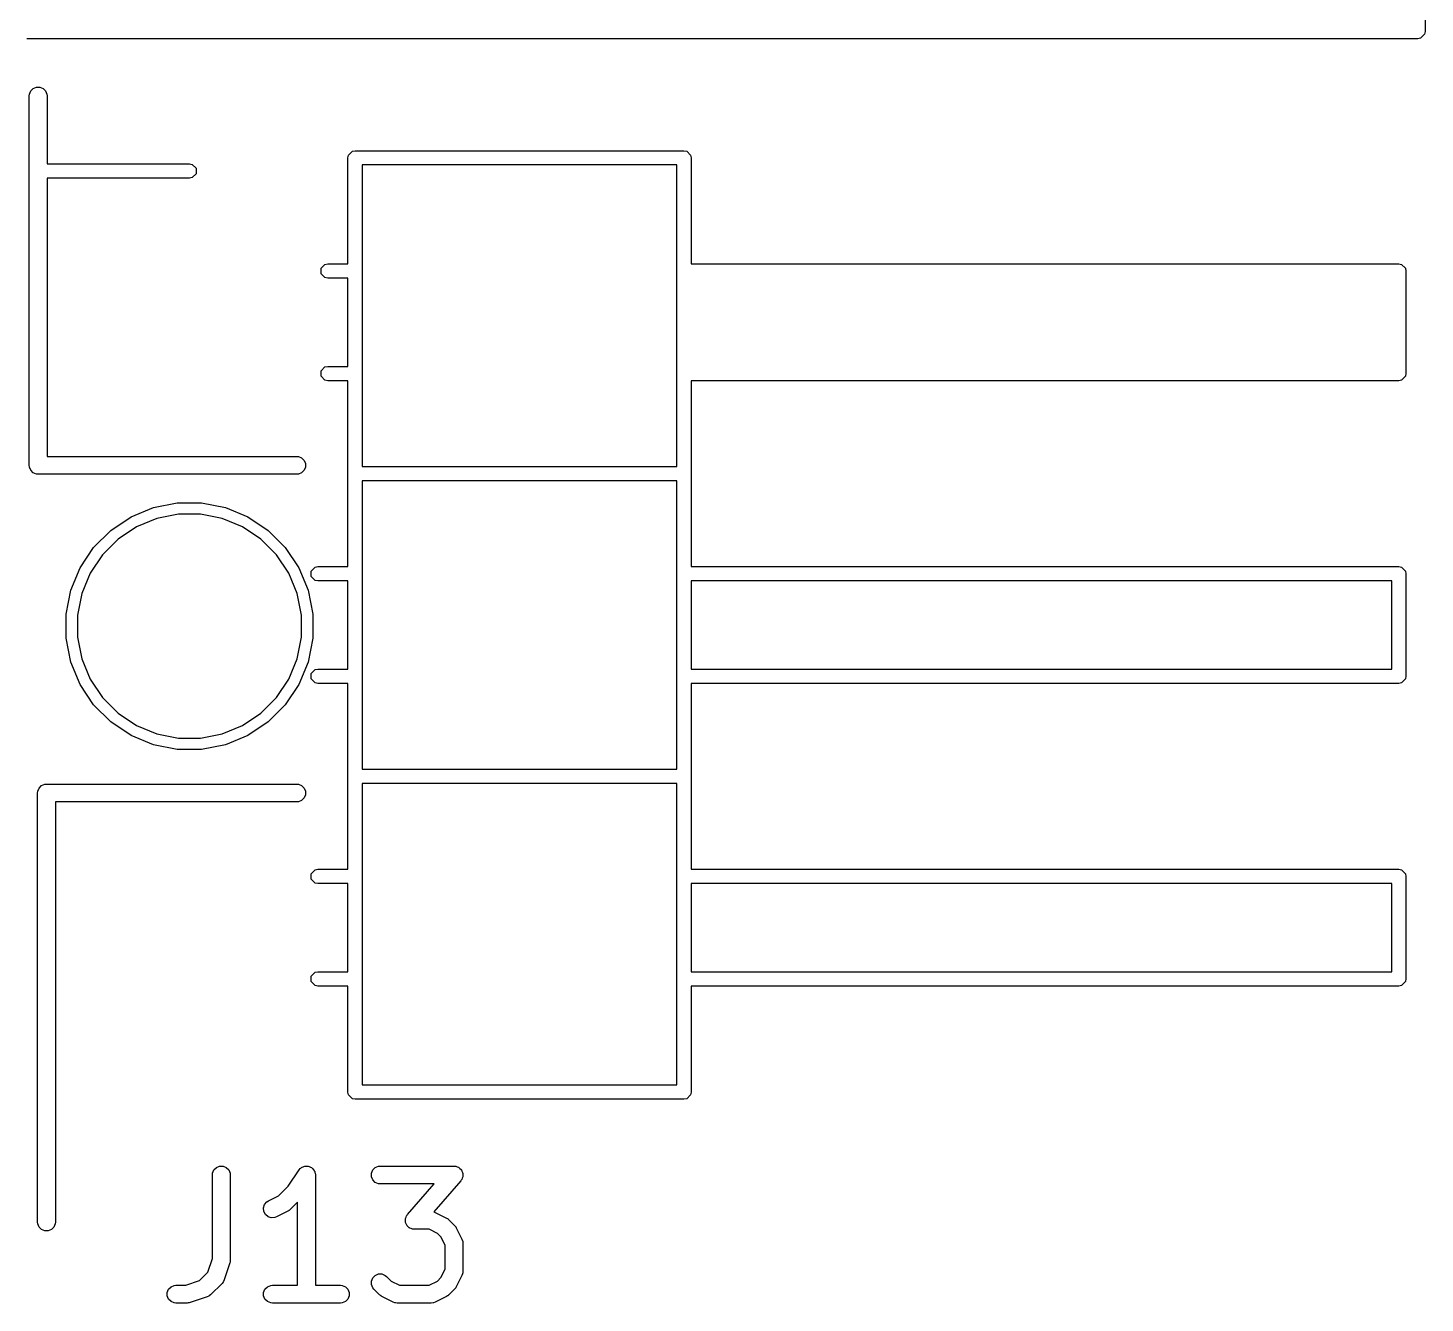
# Model space of a CAD drawing. Extents: x 34.8 to 94.5, y -157.8 to -74.1.
# Drawn here: x 82.64 to 94.37, y -135.23 to -124.53 of the extents above; entities that cross this region are included whole.
import ezdxf

# ---------------------------------------------------------------- set-up
doc = ezdxf.new("R2010")
doc.units = 0
doc.layers.add('BLACK', color=7, linetype='CONTINUOUS')

msp = doc.modelspace()

# ---------------------------------------------------------------- linework, layer by layer
at = {"layer": 'BLACK', "linetype": 'CONTINUOUS'}
for p, q in [((94.37, -119.5), (94.37, -124.56)), ((94.31, -124.62), (82.634027, -124.62)), ((94.332961, -124.615433), (94.31, -124.62)), ((94.365433, -124.582961), (94.332961, -124.615433)), ((94.37, -124.56), (94.365433, -124.582961)), ((82.655, -125.1), (82.656441, -125.085368)), ((82.655, -128.2), (82.655, -125.1)), ((82.656441, -125.085368), (82.66764, -125.058332)), ((82.66764, -125.058332), (82.688332, -125.03764)), ((82.688332, -125.03764), (82.715368, -125.026441)), ((82.715368, -125.026441), (82.744632, -125.026441)), ((82.744632, -125.026441), (82.771668, -125.03764)), ((82.771668, -125.03764), (82.79236, -125.058332)), ((82.79236, -125.058332), (82.803559, -125.085368)), ((82.803559, -125.085368), (82.805, -125.1)), ((82.805, -125.1), (82.805, -125.67)), ((85.334567, -125.597039), (85.367039, -125.564567)), ((85.367039, -125.564567), (85.39, -125.56)), ((85.39, -125.56), (88.15, -125.56)), ((88.15, -125.56), (88.172961, -125.564567)), ((88.172961, -125.564567), (88.205433, -125.597039)), ((82.805, -125.67), (84, -125.67)), ((84, -125.67), (84.022961, -125.674567)), ((84.022961, -125.674567), (84.055433, -125.707039)), ((85.33, -125.62), (85.334567, -125.597039)), ((85.33, -126.51), (85.33, -125.62)), ((85.45, -125.68), (85.45, -128.21)), ((88.09, -125.68), (85.45, -125.68)), ((88.09, -128.21), (88.09, -125.68)), ((88.205433, -125.597039), (88.21, -125.62)), ((88.21, -125.62), (88.21, -126.51)), ((84, -125.79), (82.805, -125.79)), ((82.805, -125.79), (82.805, -128.125)), ((84.022961, -125.785433), (84, -125.79)), ((84.055433, -125.752961), (84.022961, -125.785433)), ((84.055433, -125.707039), (84.055433, -125.752961)), ((85.104567, -126.547039), (85.137039, -126.514567)), ((85.137039, -126.514567), (85.16, -126.51)), ((85.16, -126.51), (85.33, -126.51)), ((88.21, -126.51), (94.15, -126.51)), ((94.15, -126.51), (94.172961, -126.514567)), ((94.172961, -126.514567), (94.205433, -126.547039)), ((85.104567, -126.592961), (85.104567, -126.547039)), ((85.137039, -126.625433), (85.104567, -126.592961)), ((85.16, -126.63), (85.137039, -126.625433)), ((85.33, -126.63), (85.16, -126.63)), ((85.33, -127.37), (85.33, -126.63)), ((94.205433, -126.547039), (94.21, -126.57)), ((94.21, -126.57), (94.21, -127.43)), ((85.104567, -127.407039), (85.137039, -127.374567)), ((85.104567, -127.452961), (85.104567, -127.407039)), ((85.137039, -127.485433), (85.104567, -127.452961)), ((85.137039, -127.374567), (85.16, -127.37)), ((85.16, -127.37), (85.33, -127.37)), ((94.205433, -127.452961), (94.172961, -127.485433)), ((94.21, -127.43), (94.205433, -127.452961)), ((85.16, -127.49), (85.137039, -127.485433)), ((85.33, -127.49), (85.16, -127.49)), ((85.33, -129.05), (85.33, -127.49)), ((94.15, -127.49), (88.21, -127.49)), ((88.21, -127.49), (88.21, -129.05)), ((94.172961, -127.485433), (94.15, -127.49)), ((82.805, -128.125), (84.9, -128.125)), ((84.9, -128.125), (84.914632, -128.126441)), ((84.914632, -128.126441), (84.941668, -128.13764)), ((84.941668, -128.13764), (84.96236, -128.158332)), ((84.96236, -128.158332), (84.973559, -128.185368)), ((82.656441, -128.214632), (82.655, -128.2)), ((82.66764, -128.241668), (82.656441, -128.214632)), ((82.688332, -128.26236), (82.66764, -128.241668)), ((82.715368, -128.273559), (82.688332, -128.26236)), ((82.73, -128.275), (82.715368, -128.273559)), ((84.9, -128.275), (82.73, -128.275)), ((84.914632, -128.273559), (84.9, -128.275)), ((84.941668, -128.26236), (84.914632, -128.273559)), ((84.96236, -128.241668), (84.941668, -128.26236)), ((84.973559, -128.214632), (84.96236, -128.241668)), ((84.973559, -128.185368), (84.973559, -128.214632)), ((85.45, -128.21), (88.09, -128.21)), ((85.45, -128.33), (85.45, -130.75)), ((88.09, -128.33), (85.45, -128.33)), ((88.09, -130.75), (88.09, -128.33)), ((83.509771, -128.632847), (83.698119, -128.554831)), ((83.698119, -128.554831), (83.898067, -128.515059)), ((83.907423, -128.610051), (83.725827, -128.646173)), ((83.898067, -128.515059), (84.101933, -128.515059)), ((84.092577, -128.610051), (83.907423, -128.610051)), ((84.274173, -128.646173), (84.092577, -128.610051)), ((84.101933, -128.515059), (84.301881, -128.554831)), ((84.301881, -128.554831), (84.490229, -128.632847)), ((83.340263, -128.746109), (83.509771, -128.632847)), ((83.554767, -128.717028), (83.400817, -128.819894)), ((83.725827, -128.646173), (83.554767, -128.717028)), ((84.445233, -128.717028), (84.274173, -128.646173)), ((84.599183, -128.819894), (84.445233, -128.717028)), ((84.490229, -128.632847), (84.659737, -128.746109)), ((83.196109, -128.890263), (83.340263, -128.746109)), ((83.400817, -128.819894), (83.269894, -128.950817)), ((84.730106, -128.950817), (84.599183, -128.819894)), ((84.659737, -128.746109), (84.803891, -128.890263)), ((83.082847, -129.059771), (83.196109, -128.890263)), ((83.269894, -128.950817), (83.167028, -129.104767)), ((84.832972, -129.104767), (84.730106, -128.950817)), ((84.803891, -128.890263), (84.917153, -129.059771)), ((83.004831, -129.248119), (83.082847, -129.059771)), ((84.917153, -129.059771), (84.995169, -129.248119)), ((85.021925, -129.087039), (85.054397, -129.054567)), ((85.021925, -129.132961), (85.021925, -129.087039)), ((85.054397, -129.054567), (85.077358, -129.05)), ((85.077358, -129.05), (85.33, -129.05)), ((88.21, -129.05), (94.15, -129.05)), ((94.15, -129.05), (94.172961, -129.054567)), ((94.172961, -129.054567), (94.205433, -129.087039)), ((94.205433, -129.087039), (94.21, -129.11)), ((83.167028, -129.104767), (83.096173, -129.275827)), ((84.903827, -129.275827), (84.832972, -129.104767)), ((85.054397, -129.165433), (85.021925, -129.132961)), ((85.077358, -129.17), (85.054397, -129.165433)), ((85.33, -129.17), (85.077358, -129.17)), ((85.33, -129.91), (85.33, -129.17)), ((88.21, -129.17), (88.21, -129.91)), ((94.09, -129.17), (88.21, -129.17)), ((94.09, -129.91), (94.09, -129.17)), ((94.21, -129.11), (94.21, -129.97)), ((82.965059, -129.448067), (83.004831, -129.248119)), ((83.096173, -129.275827), (83.060051, -129.457423)), ((84.939949, -129.457423), (84.903827, -129.275827)), ((84.995169, -129.248119), (85.034941, -129.448067)), ((82.965059, -129.457423), (82.965059, -129.448067)), ((85.034941, -129.448067), (85.034941, -129.651933)), ((82.965059, -129.651933), (82.965059, -129.457423)), ((83.060051, -129.457423), (83.060051, -129.642577)), ((84.939949, -129.642577), (84.939949, -129.457423)), ((83.004831, -129.851881), (82.965059, -129.651933)), ((83.060051, -129.642577), (83.096173, -129.824173)), ((84.903827, -129.824173), (84.939949, -129.642577)), ((85.034941, -129.651933), (84.995169, -129.851881)), ((83.082847, -130.040229), (83.004831, -129.851881)), ((83.096173, -129.824173), (83.167028, -129.995233)), ((84.832972, -129.995233), (84.903827, -129.824173)), ((84.995169, -129.851881), (84.917153, -130.040229)), ((85.021925, -129.947039), (85.054397, -129.914567)), ((85.054397, -129.914567), (85.077358, -129.91)), ((85.077358, -129.91), (85.33, -129.91)), ((88.21, -129.91), (94.09, -129.91)), ((83.167028, -129.995233), (83.269894, -130.149183)), ((84.730106, -130.149183), (84.832972, -129.995233)), ((85.021925, -129.992961), (85.021925, -129.947039)), ((85.054397, -130.025433), (85.021925, -129.992961)), ((85.077358, -130.03), (85.054397, -130.025433)), ((85.33, -130.03), (85.077358, -130.03)), ((85.33, -131.59), (85.33, -130.03)), ((94.15, -130.03), (88.21, -130.03)), ((88.21, -130.03), (88.21, -131.59)), ((94.172961, -130.025433), (94.15, -130.03)), ((94.205433, -129.992961), (94.172961, -130.025433)), ((94.21, -129.97), (94.205433, -129.992961)), ((83.196109, -130.209737), (83.082847, -130.040229)), ((83.269894, -130.149183), (83.400817, -130.280106)), ((84.599183, -130.280106), (84.730106, -130.149183)), ((84.917153, -130.040229), (84.803891, -130.209737)), ((83.340263, -130.353891), (83.196109, -130.209737)), ((84.803891, -130.209737), (84.659737, -130.353891)), ((83.509771, -130.467153), (83.340263, -130.353891)), ((83.400817, -130.280106), (83.554767, -130.382972)), ((83.554767, -130.382972), (83.725827, -130.453827)), ((84.274173, -130.453827), (84.445233, -130.382972)), ((84.445233, -130.382972), (84.599183, -130.280106)), ((84.659737, -130.353891), (84.490229, -130.467153)), ((83.698119, -130.545169), (83.509771, -130.467153)), ((83.725827, -130.453827), (83.907423, -130.489949)), ((83.907423, -130.489949), (84.092577, -130.489949)), ((84.092577, -130.489949), (84.274173, -130.453827)), ((84.490229, -130.467153), (84.301881, -130.545169)), ((83.898067, -130.584941), (83.698119, -130.545169)), ((84.101933, -130.584941), (83.898067, -130.584941)), ((84.301881, -130.545169), (84.101933, -130.584941)), ((85.45, -130.75), (88.09, -130.75)), ((82.725, -130.95), (82.726441, -130.935368)), ((82.725, -134.55), (82.725, -130.95)), ((82.726441, -130.935368), (82.73764, -130.908332)), ((82.73764, -130.908332), (82.758332, -130.88764)), ((82.758332, -130.88764), (82.785368, -130.876441)), ((82.785368, -130.876441), (82.8, -130.875)), ((82.8, -130.875), (84.9, -130.875)), ((84.9, -130.875), (84.914632, -130.876441)), ((84.914632, -130.876441), (84.941668, -130.88764)), ((84.941668, -130.88764), (84.96236, -130.908332)), ((84.96236, -130.908332), (84.973559, -130.935368)), ((84.973559, -130.964632), (84.96236, -130.991668)), ((84.973559, -130.935368), (84.973559, -130.964632)), ((85.45, -130.87), (85.45, -133.4)), ((88.09, -130.87), (85.45, -130.87)), ((88.09, -133.4), (88.09, -130.87)), ((84.9, -131.025), (82.875, -131.025)), ((82.875, -131.025), (82.875, -134.55)), ((84.914632, -131.023559), (84.9, -131.025)), ((84.941668, -131.01236), (84.914632, -131.023559)), ((84.96236, -130.991668), (84.941668, -131.01236)), ((85.021925, -131.627039), (85.054397, -131.594567)), ((85.021925, -131.672961), (85.021925, -131.627039)), ((85.054397, -131.705433), (85.021925, -131.672961)), ((85.054397, -131.594567), (85.077358, -131.59)), ((85.077358, -131.59), (85.33, -131.59)), ((88.21, -131.59), (94.15, -131.59)), ((94.15, -131.59), (94.172961, -131.594567)), ((94.172961, -131.594567), (94.205433, -131.627039)), ((94.205433, -131.627039), (94.21, -131.65)), ((94.21, -131.65), (94.21, -132.51)), ((85.077358, -131.71), (85.054397, -131.705433)), ((85.33, -131.71), (85.077358, -131.71)), ((85.33, -132.45), (85.33, -131.71)), ((88.21, -131.71), (88.21, -132.45)), ((94.09, -131.71), (88.21, -131.71)), ((94.09, -132.45), (94.09, -131.71)), ((85.021925, -132.487039), (85.054397, -132.454567)), ((85.021925, -132.532961), (85.021925, -132.487039)), ((85.054397, -132.454567), (85.077358, -132.45)), ((85.077358, -132.45), (85.33, -132.45)), ((88.21, -132.45), (94.09, -132.45)), ((85.054397, -132.565433), (85.021925, -132.532961)), ((85.077358, -132.57), (85.054397, -132.565433)), ((85.33, -132.57), (85.077358, -132.57)), ((85.33, -133.46), (85.33, -132.57)), ((94.15, -132.57), (88.21, -132.57)), ((88.21, -132.57), (88.21, -133.46)), ((94.172961, -132.565433), (94.15, -132.57)), ((94.205433, -132.532961), (94.172961, -132.565433)), ((94.21, -132.51), (94.205433, -132.532961)), ((85.45, -133.4), (88.09, -133.4)), ((85.334567, -133.482961), (85.33, -133.46)), ((85.367039, -133.515433), (85.334567, -133.482961)), ((85.39, -133.52), (85.367039, -133.515433)), ((88.15, -133.52), (85.39, -133.52)), ((88.172961, -133.515433), (88.15, -133.52)), ((88.205433, -133.482961), (88.172961, -133.515433)), ((88.21, -133.46), (88.205433, -133.482961)), ((84.194275, -134.140187), (84.205474, -134.113151)), ((84.205474, -134.113151), (84.226166, -134.092459)), ((84.226166, -134.092459), (84.253202, -134.08126)), ((84.253202, -134.08126), (84.282466, -134.08126)), ((84.282466, -134.08126), (84.309502, -134.092459)), ((84.309502, -134.092459), (84.330194, -134.113151)), ((84.330194, -134.113151), (84.341393, -134.140187)), ((84.828596, -134.249896), (84.919716, -134.113216)), ((84.919716, -134.113216), (84.91975, -134.113173)), ((84.91975, -134.113173), (84.91976, -134.113151)), ((84.91976, -134.113151), (84.919811, -134.113099)), ((84.919811, -134.113099), (84.929032, -134.101841)), ((84.929032, -134.101841), (84.935201, -134.097709)), ((84.935201, -134.097709), (84.940452, -134.092459)), ((84.940452, -134.092459), (84.947241, -134.089646)), ((84.947241, -134.089646), (84.953347, -134.085558)), ((84.953347, -134.085558), (84.960627, -134.084101)), ((84.960627, -134.084101), (84.967488, -134.08126)), ((84.967488, -134.08126), (84.974836, -134.08126)), ((84.974836, -134.08126), (84.982041, -134.079819)), ((84.982041, -134.079819), (84.989325, -134.08126)), ((84.989325, -134.08126), (84.996752, -134.08126)), ((84.996752, -134.08126), (85.00354, -134.084072)), ((85.00354, -134.084072), (85.010749, -134.085498)), ((85.010749, -134.085498), (85.016928, -134.089617)), ((85.016928, -134.089617), (85.023788, -134.092459)), ((85.023788, -134.092459), (85.028981, -134.097652)), ((85.028981, -134.097652), (85.035098, -134.10173)), ((85.035098, -134.10173), (85.039231, -134.107902)), ((85.039231, -134.107902), (85.04448, -134.113151)), ((85.04448, -134.113151), (85.047291, -134.119938)), ((85.047291, -134.119938), (85.051381, -134.126045)), ((85.051381, -134.126045), (85.052837, -134.133326)), ((85.052837, -134.133326), (85.055679, -134.140187)), ((85.527609, -134.140187), (85.538808, -134.113151)), ((85.538808, -134.113151), (85.5595, -134.092459)), ((85.5595, -134.092459), (85.586536, -134.08126)), ((85.586536, -134.08126), (85.601168, -134.079819)), ((85.601168, -134.079819), (86.220215, -134.079819)), ((86.220215, -134.079819), (86.227953, -134.080581)), ((86.227953, -134.080581), (86.229921, -134.08045)), ((86.229921, -134.08045), (86.231276, -134.080908)), ((86.231276, -134.080908), (86.234847, -134.08126)), ((86.234847, -134.08126), (86.246104, -134.085923)), ((86.246104, -134.085923), (86.257642, -134.089825)), ((86.257642, -134.089825), (86.259546, -134.09149)), ((86.259546, -134.09149), (86.261883, -134.092459)), ((86.261883, -134.092459), (86.270493, -134.101069)), ((86.270493, -134.101069), (86.279666, -134.109095)), ((86.279666, -134.109095), (86.280788, -134.111364)), ((86.280788, -134.111364), (86.282575, -134.113151)), ((86.282575, -134.113151), (86.287235, -134.124401)), ((86.287235, -134.124401), (86.292638, -134.135327)), ((86.292638, -134.135327), (86.292806, -134.13785)), ((86.292806, -134.13785), (86.293774, -134.140187)), ((84.192834, -134.154819), (84.194275, -134.140187)), ((84.192834, -134.856934), (84.192834, -134.154819)), ((84.341393, -134.140187), (84.342834, -134.154819)), ((84.342834, -134.154819), (84.342834, -134.869104)), ((84.747217, -134.331275), (84.828596, -134.249896)), ((85.055679, -134.140187), (85.057104, -134.154663)), ((85.057104, -134.154663), (85.05712, -134.15474)), ((85.05712, -134.15474), (85.057114, -134.154766)), ((85.057114, -134.154766), (85.05712, -134.154819)), ((85.05712, -134.154819), (85.05712, -135.079819)), ((85.527609, -134.169451), (85.527609, -134.140187)), ((85.538808, -134.196487), (85.527609, -134.169451)), ((85.5595, -134.217179), (85.538808, -134.196487)), ((85.586536, -134.228378), (85.5595, -134.217179)), ((85.601168, -134.229819), (85.586536, -134.228378)), ((86.054933, -134.229819), (85.601168, -134.229819)), ((85.830439, -134.486383), (86.054933, -134.229819)), ((86.276658, -134.204207), (86.049762, -134.463516)), ((86.281179, -134.197882), (86.276658, -134.204207)), ((86.282575, -134.196487), (86.281179, -134.197882)), ((86.283123, -134.195163), (86.282575, -134.196487)), ((86.285209, -134.192246), (86.283123, -134.195163)), ((86.28911, -134.180708), (86.285209, -134.192246)), ((86.293774, -134.169451), (86.28911, -134.180708)), ((86.293774, -134.140187), (86.293774, -134.152371)), ((86.293774, -134.152371), (86.294584, -134.164525)), ((86.294584, -134.164525), (86.293774, -134.16692)), ((86.293774, -134.16692), (86.293774, -134.169451)), ((84.650422, -134.381283), (84.662865, -134.373451)), ((84.662865, -134.373451), (84.747217, -134.331275)), ((84.621995, -134.431152), (84.631249, -134.403391)), ((84.624069, -134.460342), (84.621995, -134.431152)), ((84.637156, -134.486517), (84.624069, -134.460342)), ((84.631249, -134.403391), (84.650422, -134.381283)), ((84.659264, -134.50569), (84.637156, -134.486517)), ((84.825185, -134.459996), (84.729947, -134.507615)), ((84.831484, -134.456031), (84.825185, -134.459996)), ((84.833312, -134.455274), (84.831484, -134.456031)), ((84.835368, -134.453585), (84.833312, -134.455274)), ((84.837628, -134.452164), (84.835368, -134.453585)), ((84.838927, -134.450665), (84.837628, -134.452164)), ((84.844677, -134.445947), (84.838927, -134.450665)), ((84.90712, -134.383504), (84.844677, -134.445947)), ((84.90712, -135.079819), (84.90712, -134.383504)), ((85.825917, -134.492707), (85.830439, -134.486383)), ((86.049762, -134.463516), (86.06328, -134.468689)), ((86.06328, -134.468689), (86.158518, -134.516308)), ((82.726441, -134.564632), (82.725, -134.55)), ((82.73764, -134.591668), (82.726441, -134.564632)), ((82.758332, -134.61236), (82.73764, -134.591668)), ((82.86236, -134.591668), (82.841668, -134.61236)), ((82.873559, -134.564632), (82.86236, -134.591668)), ((82.875, -134.55), (82.873559, -134.564632)), ((84.687025, -134.514944), (84.659264, -134.50569)), ((84.716215, -134.51287), (84.687025, -134.514944)), ((84.729947, -134.507615), (84.716215, -134.51287)), ((85.812513, -134.526065), (85.813323, -134.523669)), ((85.813323, -134.538218), (85.812513, -134.526065)), ((85.813323, -134.521139), (85.817986, -134.509881)), ((85.813323, -134.523669), (85.813323, -134.521139)), ((85.813323, -134.550403), (85.813323, -134.538218)), ((85.81429, -134.552739), (85.813323, -134.550403)), ((85.814459, -134.555263), (85.81429, -134.552739)), ((85.819861, -134.566188), (85.814459, -134.555263)), ((85.817986, -134.509881), (85.821888, -134.498344)), ((85.824522, -134.577439), (85.819861, -134.566188)), ((85.821888, -134.498344), (85.823973, -134.495426)), ((85.823973, -134.495426), (85.824522, -134.494103)), ((85.824522, -134.494103), (85.825917, -134.492707)), ((85.826308, -134.579225), (85.824522, -134.577439)), ((85.827431, -134.581495), (85.826308, -134.579225)), ((85.836603, -134.58952), (85.827431, -134.581495)), ((85.845214, -134.598131), (85.836603, -134.58952)), ((85.84755, -134.599099), (85.845214, -134.598131)), ((85.849455, -134.600765), (85.84755, -134.599099)), ((85.860992, -134.604666), (85.849455, -134.600765)), ((85.87225, -134.60933), (85.860992, -134.604666)), ((86.158518, -134.516308), (86.164817, -134.520272)), ((86.164817, -134.520272), (86.166645, -134.52103)), ((86.166645, -134.52103), (86.168701, -134.522718)), ((86.168701, -134.522718), (86.170961, -134.52414)), ((86.170961, -134.52414), (86.17226, -134.525638)), ((86.17226, -134.525638), (86.17801, -134.530357)), ((86.17801, -134.530357), (86.225629, -134.577976)), ((86.225629, -134.577976), (86.230347, -134.583725)), ((86.230347, -134.583725), (86.231846, -134.585025)), ((86.231846, -134.585025), (86.233267, -134.587284)), ((86.233267, -134.587284), (86.234956, -134.589341)), ((86.234956, -134.589341), (86.235713, -134.591168)), ((86.235713, -134.591168), (86.239678, -134.597468)), ((86.239678, -134.597468), (86.287297, -134.692706)), ((82.785368, -134.623559), (82.758332, -134.61236)), ((82.814632, -134.623559), (82.785368, -134.623559)), ((82.841668, -134.61236), (82.814632, -134.623559)), ((85.87582, -134.609681), (85.87225, -134.60933)), ((85.877176, -134.61014), (85.87582, -134.609681)), ((85.879143, -134.610008), (85.877176, -134.61014)), ((85.886882, -134.610771), (85.879143, -134.610008)), ((86.012034, -134.610771), (85.886882, -134.610771)), ((86.08055, -134.645029), (86.012034, -134.610771)), ((86.110957, -134.675436), (86.08055, -134.645029)), ((86.145215, -134.743952), (86.110957, -134.675436)), ((86.287297, -134.692706), (86.292552, -134.706437)), ((86.292552, -134.706437), (86.292743, -134.709126)), ((86.292743, -134.709126), (86.293774, -134.711615)), ((86.293774, -134.711615), (86.295215, -134.726247)), ((86.145215, -134.946637), (86.145215, -134.743952)), ((86.295215, -134.726247), (86.295215, -134.964342)), ((84.154662, -134.971447), (84.192834, -134.856934)), ((84.338985, -134.892822), (84.291366, -135.035678)), ((84.340634, -134.885566), (84.338985, -134.892822)), ((84.341393, -134.883736), (84.340634, -134.885566)), ((84.341654, -134.881082), (84.341393, -134.883736)), ((84.342245, -134.878485), (84.341654, -134.881082)), ((84.342834, -134.869104), (84.342104, -134.87651)), ((84.342104, -134.87651), (84.342245, -134.878485)), ((86.110956, -135.015153), (86.145215, -134.946637)), ((83.96995, -135.079819), (84.084463, -135.041647)), ((84.084463, -135.041647), (84.154662, -134.971447)), ((84.273249, -135.064993), (84.17801, -135.160233)), ((84.282576, -135.053628), (84.273249, -135.064993)), ((84.283606, -135.051139), (84.282576, -135.053628)), ((84.285372, -135.049104), (84.283606, -135.051139)), ((84.291366, -135.035678), (84.285372, -135.049104)), ((85.527609, -135.044948), (85.538808, -135.017912)), ((85.527609, -135.074211), (85.527609, -135.044948)), ((85.538807, -135.101247), (85.527609, -135.074211)), ((85.538808, -135.017912), (85.559501, -134.997219)), ((85.559501, -134.997219), (85.586537, -134.986021)), ((85.586537, -134.986021), (85.6158, -134.986021)), ((85.6158, -134.986021), (85.642836, -134.99722)), ((85.642836, -134.99722), (85.654202, -135.006548)), ((85.654202, -135.006548), (85.693214, -135.045561)), ((85.693214, -135.045561), (85.76173, -135.079819)), ((86.012034, -135.079819), (86.080549, -135.045561)), ((86.080549, -135.045561), (86.110956, -135.015153)), ((86.287297, -134.997883), (86.239678, -135.093121)), ((86.292552, -134.984152), (86.287297, -134.997883)), ((86.292743, -134.981462), (86.292552, -134.984152)), ((86.293774, -134.978974), (86.292743, -134.981462)), ((86.295215, -134.964342), (86.293774, -134.978974)), ((83.813323, -135.140187), (83.824522, -135.113151)), ((83.813323, -135.169451), (83.813323, -135.140187)), ((83.824522, -135.196487), (83.813323, -135.169451)), ((83.824522, -135.113151), (83.845214, -135.092459)), ((83.845214, -135.092459), (83.87225, -135.08126)), ((83.87225, -135.08126), (83.886882, -135.079819)), ((83.886882, -135.079819), (83.96995, -135.079819)), ((84.148694, -135.178351), (84.005837, -135.22597)), ((84.162119, -135.172357), (84.148694, -135.178351)), ((84.164154, -135.170591), (84.162119, -135.172357)), ((84.166645, -135.16956), (84.164154, -135.170591)), ((84.17801, -135.160233), (84.166645, -135.16956)), ((84.622847, -135.140187), (84.634046, -135.113151)), ((84.622847, -135.169451), (84.622847, -135.140187)), ((84.634046, -135.196487), (84.622847, -135.169451)), ((84.634046, -135.113151), (84.654738, -135.092459)), ((84.654738, -135.092459), (84.681774, -135.08126)), ((84.681774, -135.08126), (84.696406, -135.079819)), ((84.696406, -135.079819), (84.90712, -135.079819)), ((85.05712, -135.079819), (85.267834, -135.079819)), ((85.267834, -135.079819), (85.282466, -135.08126)), ((85.282466, -135.08126), (85.309502, -135.092459)), ((85.309502, -135.092459), (85.330194, -135.113151)), ((85.330194, -135.113151), (85.341393, -135.140187)), ((85.341393, -135.169451), (85.330194, -135.196487)), ((85.341393, -135.140187), (85.341393, -135.169451)), ((85.548134, -135.112612), (85.538807, -135.101247)), ((85.595753, -135.160232), (85.548134, -135.112612)), ((85.601502, -135.16495), (85.595753, -135.160232)), ((85.602803, -135.16645), (85.601502, -135.16495)), ((85.605062, -135.167872), (85.602803, -135.16645)), ((85.607119, -135.16956), (85.605062, -135.167872)), ((85.608946, -135.170317), (85.607119, -135.16956)), ((85.615246, -135.174282), (85.608946, -135.170317)), ((85.710484, -135.221901), (85.615246, -135.174282)), ((85.76173, -135.079819), (86.012034, -135.079819)), ((86.158518, -135.174282), (86.06328, -135.221901)), ((86.164817, -135.170317), (86.158518, -135.174282)), ((86.166645, -135.16956), (86.164817, -135.170317)), ((86.168701, -135.167872), (86.166645, -135.16956)), ((86.170961, -135.16645), (86.168701, -135.167872)), ((86.172261, -135.16495), (86.170961, -135.16645)), ((86.178011, -135.160232), (86.172261, -135.16495)), ((86.225629, -135.112613), (86.178011, -135.160232)), ((86.230347, -135.106863), (86.225629, -135.112613)), ((86.231846, -135.105564), (86.230347, -135.106863)), ((86.233267, -135.103305), (86.231846, -135.105564)), ((86.234957, -135.101247), (86.233267, -135.103305)), ((86.235714, -135.099417), (86.234957, -135.101247)), ((86.239678, -135.093121), (86.235714, -135.099417)), ((83.845214, -135.217179), (83.824522, -135.196487)), ((83.87225, -135.228378), (83.845214, -135.217179)), ((83.886882, -135.229819), (83.87225, -135.228378)), ((83.98212, -135.229819), (83.886882, -135.229819)), ((83.989525, -135.229089), (83.98212, -135.229819)), ((83.9915, -135.22923), (83.989525, -135.229089)), ((83.994097, -135.228639), (83.9915, -135.22923)), ((83.996752, -135.228378), (83.994097, -135.228639)), ((83.998583, -135.227619), (83.996752, -135.228378)), ((84.005837, -135.22597), (83.998583, -135.227619)), ((84.654738, -135.217179), (84.634046, -135.196487)), ((84.681774, -135.228378), (84.654738, -135.217179)), ((84.696406, -135.229819), (84.681774, -135.228378)), ((85.267834, -135.229819), (84.696406, -135.229819)), ((85.282466, -135.228378), (85.267834, -135.229819)), ((85.309502, -135.217179), (85.282466, -135.228378)), ((85.330194, -135.196487), (85.309502, -135.217179)), ((85.724215, -135.227156), (85.710484, -135.221901)), ((85.726904, -135.227347), (85.724215, -135.227156)), ((85.729393, -135.228378), (85.726904, -135.227347)), ((85.744025, -135.229819), (85.729393, -135.228378)), ((86.029739, -135.229819), (85.744025, -135.229819)), ((86.044371, -135.228378), (86.029739, -135.229819)), ((86.04686, -135.227346), (86.044371, -135.228378)), ((86.049548, -135.227156), (86.04686, -135.227346)), ((86.06328, -135.221901), (86.049548, -135.227156))]:
    msp.add_line(p, q, dxfattribs=at)

doc.saveas('drawing.dxf')
